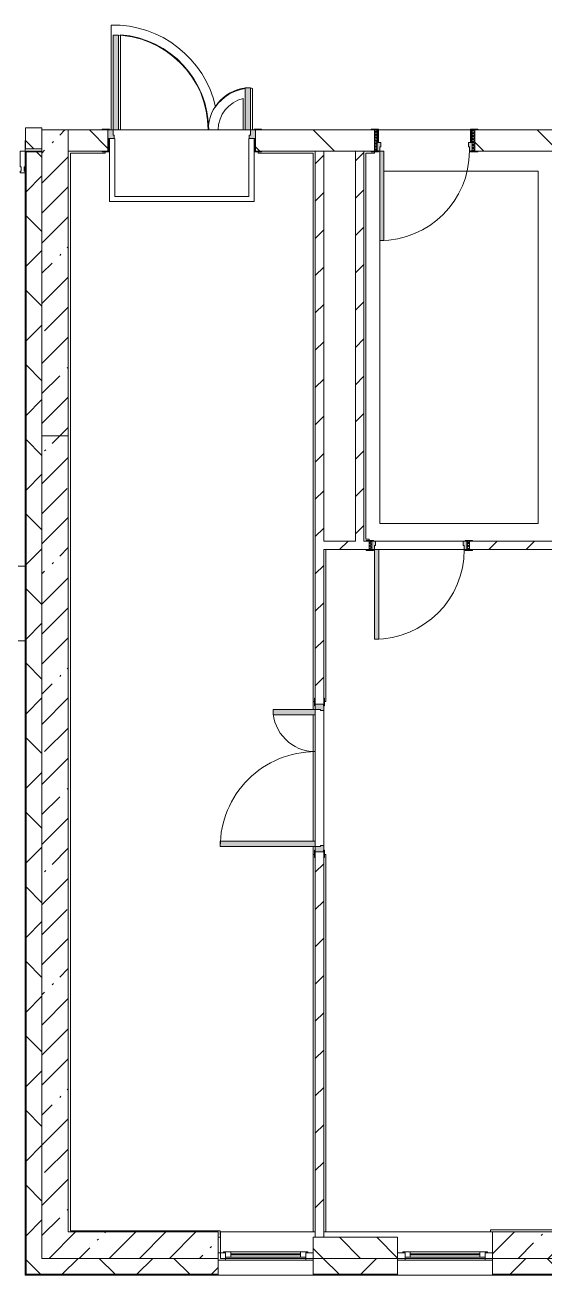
# Model space of a CAD drawing. Header units: millimetres. Extents: x 2623 to 211276, y -8553 to 29000.
# Drawn here: x 173467 to 178392, y -258 to 11595 of the extents above; entities that cross this region are included whole.
import ezdxf

# ---------------------------------------------------------------- set-up
doc = ezdxf.new("R2010")
doc.units = ezdxf.units.MM
doc.linetypes.add('200_ШТРИХ__ш1_п0_6_', pattern=[160, 100, -60])
for name, color, linetype, lineweight in [('A-DETL-2', 7, 'Continuous', 5), ('A-DETL-MBND-1', 7, '200_ШТРИХ__ш1_п0_6_', 9), ('A-GLAZ-1', 7, 'Continuous', 5), ('A-GLAZ-CWMG-1', 7, 'Continuous', 5), ('A-WALL', 7, 'Continuous', 9), ('A-WALL-3', 7, 'Continuous', 5), ('I-WALL-3', 7, 'Continuous', 5), ('S-COLS-2', 7, 'Continuous', 5)]:
    doc.layers.add(name, color=color, linetype=linetype, lineweight=lineweight)
for name, color, linetype, lineweight, true_color in [('A-DOOR-3', 7, 'Continuous', 5, 0xaaaaaa), ('A-DOOR-4', 7, 'Continuous', 5, 0xe2e2e2), ('A-DOOR-FRAM-3', 7, 'Continuous', 5, 0xe2e2e2), ('A-DOOR-FRAM-4', 7, 'Continuous', 5, 0xaaaaaa), ('A-FLOR-3', 7, 'Continuous', 5, 0xaaaaaa)]:
    doc.layers.add(name, color=color, linetype=linetype, lineweight=lineweight, true_color=true_color)
pattern_1 = [(45, (84266.1, 0), (-176.7767, 176.7767), [])]
pattern_2 = [(45, (84266.1, 0), (-353.5534, 353.5534), []), (135, (84266.1, 0), (-353.5534, -353.5534), [])]
pattern_3 = [(135, (84266.1, 0), (-353.5534, -353.5534), [])]
pattern_4 = [(45, (84266.1, 0), (-285.1231, 285.1231), []), (45, (84551.2, 0), (-285.1231, 285.1231), [504.031, -100.806, 16.764, -84.042])]

# ---------------------------------------------------------------- blocks, each defined once
blk = doc.blocks.new('110_Дверь_СКБ_2Ст - Д-5_п_ Из игровой в коридор-32215844-3_1_1_птичка')
at = {"layer": 'A-DOOR-4'}
for points in [[(-638, 40), (-588, 40), (-588, 940), (-638, 940)], [(612, 440), (612, 40), (662, 40), (662, 440)]]:
    blk.add_hatch(color=256, dxfattribs=at).paths.add_polyline_path(points)
h = blk.add_hatch(color=256, dxfattribs=at)
h.paths.add_polyline_path([(-688, 40), (-688, -40), (-628, -40), (-628, -10), (-638, -10), (-638, 40)])
h.paths.add_polyline_path([(652, -40), (712, -40), (712, 40), (662, 40), (662, -10), (652, -10)])
at = {"layer": 'A-DOOR-FRAM-3'}
for points in [[(-742, 40), (-672, 40), (-672, 48), (-742, 48)], [(698, 40), (768, 40), (768, 48), (698, 48)], [(-742, -48), (-672, -48), (-672, -40), (-742, -40)], [(698, -48), (768, -48), (768, -40), (698, -40)]]:
    blk.add_hatch(color=256, dxfattribs=at).paths.add_polyline_path(points)
at = {"layer": 'A-DOOR-3'}
for p, q in [((-638, 940), (-638, 40)), ((-588, 940), (-638, 940)), ((-588, 40), (-588, 940)), ((662, 440), (612, 440)), ((612, 440), (612, 40)), ((662, 40), (662, 440)), ((-638, 40), (-588, 40)), ((612, 40), (662, 40))]:
    blk.add_line(p, q, dxfattribs=at)
for centre, radius, start, end in [((-638, 40), 900, 0, 90), ((662, 40), 400, 90, 180)]:
    blk.add_arc(centre, radius, start, end, dxfattribs=at)
at = {"layer": 'A-DOOR-FRAM-4'}
for p, q in [((-672, 48), (-742, 48)), ((-742, 48), (-742, 40)), ((-742, 40), (-672, 40)), ((-638, 40), (-688, 40)), ((-688, 40), (-688, -40)), ((-672, 40), (-672, 48)), ((-638, -10), (-638, 40)), ((662, 40), (662, -10)), ((712, 40), (662, 40)), ((768, 48), (698, 48)), ((698, 48), (698, 40)), ((698, 40), (768, 40)), ((712, -40), (712, 40)), ((768, 40), (768, 48)), ((-672, -40), (-742, -40)), ((-742, -40), (-742, -48)), ((-742, -48), (-672, -48)), ((-688, -40), (-628, -40)), ((-672, -39), (-688, -39)), ((-688, -39), (-688, -40)), ((-688, -40), (-672, -40)), ((-672, -40), (-672, -39)), ((-672, -48), (-672, -40)), ((-628, -10), (-638, -10)), ((-628, -40), (-628, -10)), ((662, -10), (652, -10)), ((652, -10), (652, -40)), ((652, -40), (712, -40)), ((712, -39), (698, -39)), ((698, -39), (698, -40)), ((698, -40), (712, -40)), ((768, -40), (698, -40)), ((698, -40), (698, -48)), ((698, -48), (768, -48)), ((712, -40), (712, -39)), ((768, -48), (768, -40))]:
    blk.add_line(p, q, dxfattribs=at)
blk = doc.blocks.new('110_Дверь_СКБ_2Ст - Д-2а_п_ Из коридора на лестницу-32215207-3_1_1_птичка')
at = {"layer": 'A-DOOR-4'}
for points in [[(-587.5, 100), (-587.5, 1000), (-637.5, 1000), (-637.5, 100)], [(662.5, 100), (662.5, 500), (612.5, 500), (612.5, 100)], [(712.5, -100), (712.5, 20), (697.5, 20), (697.5, -100)]]:
    blk.add_hatch(color=256, dxfattribs=at).paths.add_polyline_path(points)
h = blk.add_hatch(color=256, dxfattribs=at)
h.paths.add_polyline_path([(687.9, 20), (712.5, 20), (712.5, 100), (662.5, 100), (662.5, 50), (652.5, 50), (652.5, 20)])
h.paths.add_polyline_path([(-627.5, 20), (-627.5, 50), (-637.5, 50), (-637.5, 100), (-687.5, 100), (-687.5, 20)])
at = {"layer": 'A-DOOR-FRAM-3'}
for points in [[(-672.5, 100), (-672.5, 108), (-742.5, 108), (-742.5, 100)], [(-672.5, -100), (-672.5, 20), (-687.5, 20), (-687.5, -100)], [(767.5, 100), (767.5, 108), (697.5, 108), (697.5, 100)], [(-672.5, -108), (-672.5, -100), (-742.5, -100), (-742.5, -108)], [(767.5, -108), (767.5, -100), (697.5, -100), (697.5, -108)]]:
    blk.add_hatch(color=256, dxfattribs=at).paths.add_polyline_path(points)
at = {"layer": 'A-DOOR-3'}
for p, q in [((-637.5, 1000), (-637.5, 100)), ((-587.5, 1000), (-637.5, 1000)), ((-587.5, 100), (-587.5, 1000)), ((662.5, 500), (612.5, 500)), ((612.5, 500), (612.5, 100)), ((662.5, 100), (662.5, 500)), ((-637.5, 100), (-587.5, 100)), ((612.5, 100), (662.5, 100))]:
    blk.add_line(p, q, dxfattribs=at)
for centre, radius, start, end in [((-637.5, 100), 900, 0, 90), ((662.5, 100), 400, 90, 180)]:
    blk.add_arc(centre, radius, start, end, dxfattribs=at)
at = {"layer": 'A-DOOR-FRAM-4'}
for p, q in [((-672.5, 108), (-742.5, 108)), ((-742.5, 108), (-742.5, 100)), ((-742.5, 100), (-672.5, 100)), ((-637.5, 100), (-687.5, 100)), ((-687.5, 100), (-687.5, 20)), ((-687.5, 20), (-627.5, 20)), ((-672.5, 20), (-687.5, 20)), ((-687.5, 20), (-687.5, -100)), ((-672.5, 100), (-672.5, 108)), ((-672.5, -100), (-672.5, 20)), ((-637.5, 50), (-637.5, 100)), ((-627.5, 50), (-637.5, 50)), ((-627.5, 20), (-627.5, 50)), ((662.5, 50), (652.5, 50)), ((652.5, 50), (652.5, 20)), ((652.5, 20), (712.5, 20)), ((662.5, 100), (662.5, 50)), ((712.5, 100), (662.5, 100)), ((767.5, 108), (697.5, 108)), ((697.5, 108), (697.5, 100)), ((697.5, 100), (767.5, 100)), ((712.5, 20), (697.5, 20)), ((697.5, 20), (697.5, -100)), ((712.5, 20), (712.5, 100)), ((712.5, -100), (712.5, 20)), ((767.5, 100), (767.5, 108)), ((-672.5, -100), (-742.5, -100)), ((-742.5, -100), (-742.5, -108)), ((-742.5, -108), (-672.5, -108)), ((-687.5, -100), (-672.5, -100)), ((-672.5, -108), (-672.5, -100)), ((697.5, -100), (712.5, -100)), ((767.5, -100), (697.5, -100)), ((697.5, -100), (697.5, -108)), ((697.5, -108), (767.5, -108)), ((767.5, -108), (767.5, -100))]:
    blk.add_line(p, q, dxfattribs=at)
blk = doc.blocks.new('BSC_Колонна _Прямоугольная - 250х900-V87-3_1_1_птичка')
at = {"layer": 'S-COLS-2'}
h = blk.add_hatch(dxfattribs=at)
h.set_pattern_fill('FP_96', color=256, style=0, pattern_type=2)
h.set_pattern_definition([(45, (-94080, -25), (-285.1231, 285.1231), []), (45, (-93794.88, -25), (-285.1231, 285.1231), [504.031, -100.806, 16.764, -84.042])])
h.paths.add_polyline_path([(450, -125), (450, 125), (-450, 125), (-450, -125), (77, -125)])
for p, q in [((450, 125), (-450, 125)), ((-450, 125), (-450, -125)), ((450, -125), (450, 125)), ((-450, -125), (450, -125))]:
    blk.add_line(p, q, dxfattribs=at)
blk = doc.blocks.new('120_Окно_СКБ_1Ст - 120_Окно_СКБ_1Ст 900х2500_h_ с форточкой-V89-3_1_1_птичка')
at = {"layer": 'A-GLAZ-1'}
for p, q in [((-450, -127), (-450, -57)), ((-450, -57), (-380, -57)), ((450, -57), (-450, -57)), ((-380, -57), (-380, -127)), ((380, -87), (-380, -87)), ((-380, -87), (-380, -127)), ((-330, -137), (-330, -87)), ((-330, -107), (330, -107)), ((330, -117), (-330, -117)), ((330, -137), (330, -87)), ((380, -127), (380, -57)), ((380, -57), (450, -57)), ((380, -127), (380, -87)), ((450, -57), (450, -127)), ((-380, -127), (-450, -127)), ((-450, -127), (-400, -127)), ((-380, -127), (-400, -127)), ((-400, -127), (-400, -137)), ((-400, -137), (400, -137)), ((400, -137), (-400, -137)), ((450, -127), (380, -127)), ((400, -127), (380, -127)), ((400, -127), (450, -127)), ((400, -137), (400, -127))]:
    blk.add_line(p, q, dxfattribs=at)
blk = doc.blocks.new('120_Окно_СКБ_1Ст - 120_Окно_СКБ_1Ст 900х2500_h_ с форточкой-22876038-3_1_1_птичка')
at = {"layer": 'A-GLAZ-1'}
for p, q in [((-450, -127), (-450, -57)), ((-450, -57), (-380, -57)), ((450, -57), (-450, -57)), ((-380, -57), (-380, -127)), ((380, -87), (-380, -87)), ((-380, -87), (-380, -127)), ((-330, -137), (-330, -87)), ((-330, -107), (330, -107)), ((330, -117), (-330, -117)), ((330, -137), (330, -87)), ((380, -127), (380, -57)), ((380, -57), (450, -57)), ((380, -127), (380, -87)), ((450, -57), (450, -127)), ((-380, -127), (-450, -127)), ((-450, -127), (-400, -127)), ((-380, -127), (-400, -127)), ((-400, -127), (-400, -137)), ((-400, -137), (400, -137)), ((400, -137), (-400, -137)), ((450, -127), (380, -127)), ((400, -127), (380, -127)), ((400, -127), (450, -127)), ((400, -137), (400, -127))]:
    blk.add_line(p, q, dxfattribs=at)
blk = doc.blocks.new('110_Дверь_СКБ_1Ст_Внутренняя1 - Д-8 950x2100h_охрана-V60-3_1_1_птичка')
at = {"layer": 'A-DOOR-3'}
h = blk.add_hatch(dxfattribs=at)
h.set_pattern_fill('FP_18', color=256, style=0, pattern_type=2)
h.set_pattern_definition([(135, (1826.41, 164.685), (-14.14214, -14.14214), []), (225, (1826.41, 164.685), (14.14214, -14.14214), [])])
h.paths.add_polyline_path([(487.5, 100), (462.5, 100), (462.5, -100), (487.5, -100), (487.5, -34.8)])
at = {"layer": 'A-DOOR-4'}
h = blk.add_hatch(color=256, dxfattribs=at)
h.paths.add_polyline_path([(437.5, 100), (437.5, 60), (427.5, 60), (427.5, 20), (462.5, 20), (462.5, 100)])
h.paths.add_polyline_path([(-412.5, 100), (-437.5, 100), (-437.5, 20), (-402.5, 20), (-402.5, 60), (-412.5, 60)])
at = {"layer": 'A-DOOR-FRAM-3'}
for points in [[(397.5, 950), (397.5, 100), (437.5, 100), (437.5, 950)], [(-492.5, 108), (-492.5, 100), (-422.5, 100), (-422.5, 108)], [(-422.5, 20), (-437.5, 20), (-437.5, -100), (-422.5, -100), (-422.5, -34.8)], [(517.5, 108), (447.5, 108), (447.5, 100), (517.5, 100)], [(462.5, 20), (447.5, 20), (447.5, -100), (462.5, -100), (462.5, -34.8)], [(-492.5, -100), (-492.5, -108), (-422.5, -108), (-422.5, -100)], [(447.5, -100), (447.5, -108), (517.5, -108), (517.5, -100)]]:
    blk.add_hatch(color=256, dxfattribs=at).paths.add_polyline_path(points)
at = {"layer": 'A-DOOR-FRAM-4'}
h = blk.add_hatch(dxfattribs=at)
h.set_pattern_fill('FP_19', color=256, style=0, pattern_type=2)
h.set_pattern_definition([(45, (-296.384, 164.685), (-14.1421, 14.1421), []), (135, (-296.384, 164.685), (-14.1421, -14.1421), [])])
h.paths.add_polyline_path([(-437.5, 100), (-462.5, 100), (-462.5, -100), (-437.5, -100), (-437.5, -34.8)])
at = {"layer": 'A-DOOR-3'}
for p, q in [((437.5, 950), (397.5, 950)), ((397.5, 950), (397.5, 100)), ((437.5, 100), (437.5, 950)), ((397.5, 100), (437.5, 100))]:
    blk.add_line(p, q, dxfattribs=at)
blk.add_arc((437.5, 100), 850, 90, 180, dxfattribs=at)
at = {"layer": 'A-DOOR-FRAM-4'}
for p, q in [((-422.5, 108), (-492.5, 108)), ((-492.5, 108), (-492.5, 100)), ((-492.5, 100), (-422.5, 100)), ((-437.5, 100), (-462.5, 100)), ((-462.5, 100), (-462.5, -100)), ((-412.5, 100), (-437.5, 100)), ((-437.5, 100), (-437.5, 20)), ((-437.5, -100), (-437.5, 100)), ((-422.5, 100), (-437.5, 100)), ((-437.5, 100), (-437.5, 99)), ((-437.5, 99), (-422.5, 99)), ((-437.5, 20), (-402.5, 20)), ((-422.5, 20), (-437.5, 20)), ((-437.5, 20), (-437.5, -100)), ((-422.5, 100), (-422.5, 108)), ((-422.5, 99), (-422.5, 100)), ((-422.5, -100), (-422.5, 20)), ((-412.5, 60), (-412.5, 100)), ((-402.5, 60), (-412.5, 60)), ((-402.5, 20), (-402.5, 60)), ((437.5, 60), (427.5, 60)), ((427.5, 60), (427.5, 20)), ((427.5, 20), (462.5, 20)), ((437.5, 100), (437.5, 60)), ((462.5, 100), (437.5, 100)), ((517.5, 108), (447.5, 108)), ((447.5, 108), (447.5, 100)), ((462.5, 100), (447.5, 100)), ((447.5, 100), (447.5, 99)), ((447.5, 100), (517.5, 100)), ((447.5, 99), (462.5, 99)), ((462.5, 20), (447.5, 20)), ((447.5, 20), (447.5, -100)), ((462.5, 20), (462.5, 100)), ((487.5, 100), (462.5, 100)), ((462.5, 100), (462.5, -100)), ((462.5, 99), (462.5, 100)), ((462.5, -100), (462.5, 20)), ((487.5, -100), (487.5, 100)), ((517.5, 100), (517.5, 108)), ((-422.5, -100), (-492.5, -100)), ((-492.5, -100), (-492.5, -108)), ((-492.5, -108), (-422.5, -108)), ((-462.5, -100), (-437.5, -100)), ((-437.5, -100), (-422.5, -100)), ((-422.5, -108), (-422.5, -100)), ((447.5, -100), (462.5, -100)), ((517.5, -100), (447.5, -100)), ((447.5, -100), (447.5, -108)), ((447.5, -108), (517.5, -108)), ((462.5, -100), (487.5, -100)), ((517.5, -108), (517.5, -100))]:
    blk.add_line(p, q, dxfattribs=at)
blk = doc.blocks.new('110_Дверь_СКБ_1Ст_Внутренняя1 - Д-8 950x2100h_охрана-V91-3_1_1_птичка')
at = {"layer": 'A-DOOR-3'}
h = blk.add_hatch(dxfattribs=at)
h.set_pattern_fill('FP_98', color=256, style=0, pattern_type=2)
h.set_pattern_definition([(135, (1826.41, 104.685), (-14.14214, -14.14214), []), (225, (1826.41, 104.685), (14.14214, -14.14214), [])])
h.paths.add_polyline_path([(487, 40), (462, 40), (462, -40), (487, -40)])
at = {"layer": 'A-DOOR-4'}
h = blk.add_hatch(color=256, dxfattribs=at)
h.paths.add_polyline_path([(437, 40), (437, 0), (427, 0), (427, -40), (462, -40), (462, 40)])
h.paths.add_polyline_path([(-413, 40), (-438, 40), (-438, -40), (-403, -40), (-403, 0), (-413, 0)])
at = {"layer": 'A-DOOR-FRAM-3'}
for points in [[(397, 890), (397, 40), (437, 40), (437, 890)], [(-493, 48), (-493, 40), (-423, 40), (-423, 48)], [(517, 48), (447, 48), (447, 40), (517, 40)], [(-423, -40), (-493, -40), (-493, -48), (-423, -48)], [(447, -40), (447, -48), (517, -48), (517, -40)]]:
    blk.add_hatch(color=256, dxfattribs=at).paths.add_polyline_path(points)
at = {"layer": 'A-DOOR-FRAM-4'}
h = blk.add_hatch(dxfattribs=at)
h.set_pattern_fill('FP_99', color=256, style=0, pattern_type=2)
h.set_pattern_definition([(45, (-296.384, 104.685), (-14.1421, 14.1421), []), (135, (-296.384, 104.685), (-14.1421, -14.1421), [])])
h.paths.add_polyline_path([(-438, 40), (-463, 40), (-463, -40), (-438, -40)])
at = {"layer": 'A-DOOR-3'}
for p, q in [((437, 890), (397, 890)), ((397, 890), (397, 40)), ((437, 40), (437, 890)), ((397, 40), (437, 40))]:
    blk.add_line(p, q, dxfattribs=at)
blk.add_arc((437, 40), 850, 90, 180, dxfattribs=at)
at = {"layer": 'A-DOOR-FRAM-4'}
for p, q in [((-423, 48), (-493, 48)), ((-493, 48), (-493, 40)), ((-493, 40), (-423, 40)), ((-438, 40), (-463, 40)), ((-463, 40), (-463, -40)), ((-413, 40), (-438, 40)), ((-438, 40), (-438, -40)), ((-438, -40), (-438, 40)), ((-423, 40), (-438, 40)), ((-438, 40), (-438, 39)), ((-438, 39), (-423, 39)), ((-423, 40), (-423, 48)), ((-423, 39), (-423, 40)), ((-413, 0), (-413, 40)), ((-403, 0), (-413, 0)), ((-403, -40), (-403, 0)), ((437, 0), (427, 0)), ((427, 0), (427, -40)), ((437, 40), (437, 0)), ((462, 40), (437, 40)), ((517, 48), (447, 48)), ((447, 48), (447, 40)), ((462, 40), (447, 40)), ((447, 40), (447, 39)), ((447, 40), (517, 40)), ((447, 39), (462, 39)), ((462, -40), (462, 40)), ((487, 40), (462, 40)), ((462, 40), (462, -40)), ((462, 39), (462, 40)), ((487, -40), (487, 40)), ((517, 40), (517, 48)), ((-423, -40), (-493, -40)), ((-493, -40), (-493, -48)), ((-493, -48), (-423, -48)), ((-463, -40), (-438, -40)), ((-423, -39), (-438, -39)), ((-438, -39), (-438, -40)), ((-438, -40), (-403, -40)), ((-438, -40), (-423, -40)), ((-423, -40), (-423, -39)), ((-423, -48), (-423, -40)), ((427, -40), (462, -40)), ((462, -39), (447, -39)), ((447, -39), (447, -40)), ((447, -40), (462, -40)), ((517, -40), (447, -40)), ((447, -40), (447, -48)), ((447, -48), (517, -48)), ((462, -40), (462, -39)), ((462, -40), (487, -40)), ((517, -48), (517, -40))]:
    blk.add_line(p, q, dxfattribs=at)
blk = doc.blocks.new('Прямоугольный импост - Импост структурный с накладкой - 190мм-33184356-3_1_1_птичка')
at = {"layer": 'A-GLAZ-CWMG-1'}
for p, q in [((-50, 0), (-50, 17)), ((-50, 17), (0, 17)), ((-40, 0), (-50, 0)), ((-40, -40), (-40, 0)), ((0, 0), (-10, 0)), ((-10, 0), (-10, -40)), ((0, 17), (0, 0)), ((-50, -190), (-50, -40)), ((-50, -40), (-40, -40)), ((-10, -40), (0, -40)), ((0, -40), (0, -190)), ((0, -190), (-50, -190))]:
    blk.add_line(p, q, dxfattribs=at)
blk = doc.blocks.new('парапет9 - парапет-22867712-3_1_1_птичка')
at = {"layer": 'A-DETL-MBND-1'}
for p, q in [((89202, 7964), (84952, 7964)), ((84952, 7255), (89202, 7255))]:
    blk.add_line(p, q, dxfattribs=at)

msp = doc.modelspace()

# ---------------------------------------------------------------- hatches: boundary and pattern name
at = {"layer": 'A-WALL-3'}
h = msp.add_hatch(dxfattribs=at)
h.set_pattern_fill('FP_71', color=256, style=0, pattern_type=2)
h.set_pattern_definition(pattern_2)
h.paths.add_polyline_path([(173476.1, -100), (173626.1, -100), (173626.1, 10392), (173476.1, 10392), (173476.1, 1965.8)])
h = msp.add_hatch(dxfattribs=at)
h.set_pattern_fill('FP_69', color=256, style=0, pattern_type=2)
h.set_pattern_definition([(135, (84266.1, 0), (-176.7767, -176.7767), [])])
h.paths.add_polyline_path([(205396.1, -100), (205696.1, -100), (205696.1, 100), (205396.1, 100)])
h.paths.add_polyline_path([(195896.1, -100), (195896.1, 100), (194996.1, 100), (194996.1, -100), (195202.8, -100)])
h.paths.add_polyline_path([(193338.4, -100), (194096.1, -100), (194096.1, 100), (193196.1, 100), (193196.1, -100)])
h.paths.add_polyline_path([(203596.1, -100), (203592.7, 100), (203096.1, 100), (203096.1, -100), (203592.7, -100)])
h.paths.add_polyline_path([(197696.1, -100), (197946.1, -100), (197946.1, 100), (197696.1, 100)])
h.paths.add_polyline_path([(200246.1, -100), (201296.1, -100), (201296.1, 100), (200246.1, 100)])
h.paths.add_polyline_path([(186896.1, -100), (187146.1, -100), (187146.1, 100), (186896.1, 100)])
h.paths.add_polyline_path([(189446.1, -100), (190496.1, -100), (190496.1, 100), (189446.1, 100)])
h.paths.add_polyline_path([(185996.1, -100), (185996.1, 100), (185096.1, 100), (185096.1, -100), (185880.8, -100)])
h.paths.add_polyline_path([(178796.1, -100), (179046.1, -100), (179046.1, 100), (178796.1, 100), (178796.1, 56.5)])
h.paths.add_polyline_path([(181346.1, -100), (182396.1, -100), (182396.1, 100), (181346.1, 100)])
h.paths.add_polyline_path([(176196.1, -100), (176996.1, -100), (176996.1, 100), (176196.1, 100)])
h = msp.add_hatch(dxfattribs=at)
h.set_pattern_fill('FP_71', color=256, style=0, pattern_type=2)
h.set_pattern_definition(pattern_2)
h.paths.add_polyline_path([(208253.7, -250), (209346.1, -250), (209346.1, -100), (207996.1, -100), (207996.1, -250)])
h.paths.add_polyline_path([(204524.9, -250), (205696.1, -250), (205696.1, -100), (204496.1, -100), (204496.1, -250)])
h.paths.add_polyline_path([(194096.1, -250), (194096.1, -100), (193196.1, -100), (193196.1, -250), (193338.4, -250)])
h.paths.add_polyline_path([(192296.1, -250), (192296.1, -100), (191396.1, -100), (191396.1, -250), (191474, -250)])
h.paths.add_polyline_path([(194996.1, -250), (195896.1, -250), (195896.1, -100), (194996.1, -100)])
h.paths.add_polyline_path([(203596.1, -250), (203592.7, -100), (202196.1, -100), (202196.1, -250), (203592.7, -250)])
h.paths.add_polyline_path([(196796.1, -250), (197946.1, -250), (197946.1, -100), (196796.1, -100)])
h.paths.add_polyline_path([(200246.1, -250), (201296.1, -250), (201296.1, -100), (200246.1, -100)])
h.paths.add_polyline_path([(184196.1, -250), (184196.1, -100), (183296.1, -100), (183296.1, -250), (184016.4, -250)])
h.paths.add_polyline_path([(189609.6, -250), (190496.1, -250), (190496.1, -100), (189446.1, -100), (189446.1, -250)])
h.paths.add_polyline_path([(178796.1, -250), (179046.1, -250), (179046.1, -100), (177896.1, -100), (177896.1, -250), (178423.1, -250)])
h.paths.add_polyline_path([(185096.1, -250), (187146.1, -250), (187146.1, -100), (185096.1, -100)])
h.paths.add_polyline_path([(182396.1, -250), (182396.1, -100), (181346.1, -100), (181346.1, -250), (182152, -250)])
h.paths.add_polyline_path([(176558.7, -250), (176996.1, -250), (176996.1, -100), (176196.1, -100), (176196.1, -250)])
h.paths.add_polyline_path([(175296.1, -250), (175296.1, -100), (173476.1, -100), (173476.1, -250), (175160.4, -250)])
at = {"layer": 'I-WALL-3'}
h = msp.add_hatch(dxfattribs=at)
h.set_pattern_fill('FP_70', color=256, style=0, pattern_type=2)
h.set_pattern_definition(pattern_3)
h.paths.add_polyline_path([(173626.1, 10420), (173626.1, 10620), (173469.6, 10620), (173469.6, 10420)])
h = msp.add_hatch(dxfattribs=at)
h.set_pattern_fill('FP_67', color=256, style=0, pattern_type=2)
h.set_pattern_definition(pattern_4)
h.paths.add_polyline_path([(173626.1, 7700), (173876.1, 7700), (173876.1, 10600), (173626.1, 10600), (173626.1, 8907.2)])
h = msp.add_hatch(dxfattribs=at)
h.set_pattern_fill('FP_70', color=256, style=0, pattern_type=2)
h.set_pattern_definition(pattern_3)
h.paths.add_polyline_path([(189609.6, 10400), (191396.1, 10400), (191396.1, 10600), (189361.1, 10600), (189361.1, 10400), (189391.1, 10400)])
h.paths.add_polyline_path([(185880.8, 10400), (187911.1, 10400), (187911.1, 10600), (185876.1, 10600), (185876.1, 10400)])
h.paths.add_polyline_path([(174251.1, 10400), (174251.1, 10600), (173876.1, 10600), (173876.1, 10400), (174196.1, 10400)])
h.paths.add_polyline_path([(176216.1, 10400), (176776.1, 10400), (176776.1, 10600), (175651.1, 10600), (175651.1, 10400), (175706.1, 10400)])
h.paths.add_polyline_path([(178423.1, 10400), (178476.1, 10400), (178476.1, 10600), (177726.1, 10600), (177726.1, 10400), (177756.1, 10400)])
h = msp.add_hatch(dxfattribs=at)
h.set_pattern_fill('FP_72', color=256, style=0, pattern_type=2)
h.set_pattern_definition(pattern_1)
h.paths.add_polyline_path([(176296.1, 100), (176296.1, 3755), (176216.1, 3755), (176216.1, 100)])
h.paths.add_polyline_path([(176296.1, 5155), (176296.1, 10400), (176216.1, 10400), (176216.1, 5155), (176266.1, 5155)])
h = msp.add_hatch(dxfattribs=at)
h.set_pattern_fill('FP_72', color=256, style=0, pattern_type=2)
h.set_pattern_definition(pattern_1)
h.paths.add_polyline_path([(176676.1, 6700), (176676.1, 10400), (176596.1, 10400), (176596.1, 6700)])
h = msp.add_hatch(dxfattribs=at)
h.set_pattern_fill('FP_67', color=256, style=0, pattern_type=2)
h.set_pattern_definition(pattern_4)
h.paths.add_polyline_path([(173876.1, 100), (173876.1, 7700), (173626.1, 7700), (173626.1, 100)])
h = msp.add_hatch(dxfattribs=at)
h.set_pattern_fill('FP_72', color=256, style=0, pattern_type=2)
h.set_pattern_definition(pattern_1)
h.paths.add_polyline_path([(176296.1, 6620), (176726.1, 6620), (176726.1, 6700), (176296.1, 6700)])
h.paths.add_polyline_path([(178423.1, 6620), (178476.1, 6620), (178476.1, 6700), (177676.1, 6700), (177676.1, 6620), (177706.1, 6620)])
h = msp.add_hatch(dxfattribs=at)
h.set_pattern_fill('FP_67', color=256, style=0, pattern_type=2)
h.set_pattern_definition(pattern_4)
h.paths.add_polyline_path([(174694.3, -100), (175296.1, -100), (175296.1, 150), (173876.1, 150), (173876.1, 100), (173626.1, 100), (173626.1, -100)])

# ---------------------------------------------------------------- linework, layer by layer
at = {"layer": 'A-DETL-2'}
for p, q in [((176866.1, 10207.5), (178326.1, 10207.5)), ((178326.1, 10207.5), (178326.1, 6867.5)), ((176826.1, 6867.5), (176826.1, 9550)), ((178326.1, 6867.5), (176826.1, 6867.5))]:
    msp.add_line(p, q, dxfattribs=at)
at = {"layer": 'A-DETL-MBND-1'}
msp.add_line((173468.1, 10400), (173468.1, 10510), dxfattribs=at)
at = {"layer": 'A-FLOR-3'}
for p, q in [((174281.1, 11594.8), (174281.1, 10600)), ((174371.1, 10600), (174371.1, 11502.3)), ((175622.3, 10600), (175622.3, 10994.4)), ((175532.3, 10897.1), (175532.3, 10600)), ((174351.1, 10600), (174371.1, 10600)), ((174371.1, 10600), (175206.1, 10600)), ((175206.1, 10600), (174371.1, 10600)), ((175206.1, 10600), (175296.1, 10600)), ((175296.1, 10600), (175532.3, 10600)), ((175551.1, 10600), (175296.1, 10600)), ((176816.1, 10600), (177686.1, 10600)), ((177686.1, 10600), (176816.1, 10600)), ((174316.1, 9970), (174316.1, 10520)), ((175586.1, 10520), (175586.1, 9970)), ((174226.1, 10380), (173896.1, 10380)), ((173896.1, 10380), (173896.1, 160)), ((174226.1, 10392), (174226.1, 10380)), ((174266.1, 10392), (174266.1, 9920)), ((175636.1, 9920), (175636.1, 10392)), ((175676.1, 10380), (175676.1, 10392)), ((176196.1, 10380), (175676.1, 10380)), ((176196.1, 10380), (176196.1, 5105)), ((176776.1, 10380), (176696.1, 10380)), ((176696.1, 10380), (176696.1, 6720)), ((176776.1, 10392), (176776.1, 10380)), ((175586.1, 9970), (174316.1, 9970)), ((174266.1, 9920), (175636.1, 9920)), ((176696.1, 6720), (176726.1, 6720)), ((176726.1, 6720), (176726.1, 6708)), ((176316.1, 6620), (176316.1, 5180)), ((176208.1, 5180), (176196.1, 5180)), ((176316.1, 5180), (176304.1, 5180)), ((176196.1, 3855), (176196.1, 5055)), ((176196.1, 3805), (176196.1, 150)), ((176196.1, 3730), (176208.1, 3730)), ((176304.1, 3730), (176316.1, 3730)), ((176316.1, 3730), (176316.1, 150)), ((173896.1, 160), (175316.1, 160)), ((175316.1, 160), (175316.1, 120)), ((177875.6, 150), (177875.6, 170)), ((177875.6, 170), (178815.6, 170))]:
    msp.add_line(p, q, dxfattribs=at)
for centre, radius, start, end in [((174301.1, 10600), 995, 12.67054, 91.1511), ((174301.1, 10600), 905, 0, 85.56313), ((175601.1, 10600), 395, 97.27853, 146.45952), ((175601.1, 10600), 395, 86.92799, 90.00404), ((175601.1, 10600), 305, 103.0427, 180)]:
    msp.add_arc(centre, radius, start, end, dxfattribs=at)
at = {"layer": 'A-WALL'}
for p, q in [((173876.1, 10400), (173876.1, 10600)), ((173473.1, 10395), (173473.1, -253)), ((173626.1, 10395), (173473.1, 10395)), ((173476.1, 10392), (173476.1, -250)), ((173626.1, 10392), (173476.1, 10392)), ((176296.1, 10400), (176216.1, 10400)), ((176676.1, 10400), (176596.1, 10400)), ((176216.1, 100), (176296.1, 100)), ((176196.1, -100), (176996.1, -100)), ((176996.1, -100), (176196.1, -100)), ((173473.1, -253), (175296.1, -253)), ((173476.1, -250), (175296.1, -250)), ((176196.1, -250), (176996.1, -250)), ((176196.1, -253), (176996.1, -253)), ((177896.1, -250), (179046.1, -250)), ((177896.1, -253), (179046.1, -253))]:
    msp.add_line(p, q, dxfattribs=at)
at = {"layer": 'A-WALL-3'}
for p, q in [((173626.1, 10400), (173468.1, 10400)), ((173468.1, 10400), (173468.1, -258)), ((175296.1, 100), (175316.6, 100)), ((176216.1, 100), (176196.1, 100)), ((176196.1, 100), (176196.1, -258)), ((176996.1, 100), (176296.1, 100)), ((176996.1, -258), (176996.1, 100)), ((175296.1, -100), (173626.1, -100)), ((175296.1, -258), (175296.1, -100)), ((175316.6, -100), (175316.6, -100)), ((175316.6, -100), (176196.1, -100)), ((176996.1, -100), (177896.1, -100)), ((177896.1, -100), (177896.1, -258)), ((173468.1, -258), (176996.1, -258)), ((176996.1, -258), (190496.1, -258))]:
    msp.add_line(p, q, dxfattribs=at)
at = {"layer": 'I-WALL-3'}
for p, q in [((173626.1, 10620), (173469.6, 10620)), ((173469.6, 10620), (173469.6, 10420)), ((173626.1, 10420), (173626.1, 10620)), ((174196.1, 10600), (173626.1, 10600)), ((173626.1, 10600), (173626.1, 10400)), ((176746.1, 10600), (175706.1, 10600)), ((182766.1, 10600), (177756.1, 10600)), ((173469.6, 10420), (173626.1, 10420)), ((173626.1, 10400), (173626.1, -100)), ((173876.1, 10400), (174196.1, 10400)), ((173876.1, 150), (173876.1, 10400)), ((175706.1, 10400), (176216.1, 10400)), ((176216.1, 10400), (176216.1, 5210)), ((176296.1, 6700), (176296.1, 10400)), ((176296.1, 10400), (176596.1, 10400)), ((176596.1, 10400), (176596.1, 6700)), ((176676.1, 6700), (176676.1, 10400)), ((176676.1, 10400), (176746.1, 10400)), ((177756.1, 10400), (178476.1, 10400)), ((173626.1, 7700), (173876.1, 7700)), ((176596.1, 6700), (176296.1, 6700)), ((176696.1, 6700), (176676.1, 6700)), ((176786.1, 6700), (177616.1, 6700)), ((178476.1, 6700), (177706.1, 6700)), ((176296.1, 6620), (176696.1, 6620)), ((176296.1, 5210), (176296.1, 6620)), ((177626.1, 6620), (176816.1, 6620)), ((177706.1, 6620), (178476.1, 6620)), ((176216.1, 3855), (176216.1, 5055)), ((176296.1, 5095), (176296.1, 3815)), ((176216.1, 3700), (176216.1, 100)), ((176296.1, 100), (176296.1, 3700)), ((175296.1, 150), (173876.1, 150)), ((175296.1, -100), (175296.1, 150)), ((175316.6, 150), (176216.1, 150)), ((175316.6, -100), (175316.6, 150)), ((176296.1, 150), (177896.1, 150)), ((173626.1, -100), (175296.1, -100))]:
    msp.add_line(p, q, dxfattribs=at)

# ---------------------------------------------------------------- block references
at = {"layer": 'A-DETL-MBND-1'}
msp.add_blockref('парапет9 - парапет-22867712-3_1_1_птичка', (84266.1, -1500), dxfattribs=at)
at = {"layer": 'A-DOOR-3'}
msp.add_blockref('110_Дверь_СКБ_2Ст - Д-2а_п_ Из коридора на лестницу-32215207-3_1_1_птичка', (174938.6, 10500), dxfattribs=at)
for name, p, rotation in [('110_Дверь_СКБ_1Ст_Внутренняя1 - Д-8 950x2100h_охрана-V60-3_1_1_птичка', (177263.6, 10500), 180), ('110_Дверь_СКБ_1Ст_Внутренняя1 - Д-8 950x2100h_охрана-V91-3_1_1_птичка', (177213.6, 6660), 180), ('110_Дверь_СКБ_2Ст - Д-5_п_ Из игровой в коридор-32215844-3_1_1_птичка', (176256.1, 4442.5), 89.99999999999991)]:
    msp.add_blockref(name, p, dxfattribs=dict(at, rotation=rotation))
at = {"layer": 'A-GLAZ-1', "rotation": 180}
for name, p in [('120_Окно_СКБ_1Ст - 120_Окно_СКБ_1Ст 900х2500_h_ с форточкой-V89-3_1_1_птичка', (175746.1, -175)), ('120_Окно_СКБ_1Ст - 120_Окно_СКБ_1Ст 900х2500_h_ с форточкой-22876038-3_1_1_птичка', (177446.1, -175))]:
    msp.add_blockref(name, p, dxfattribs=at)
at = {"layer": 'A-GLAZ-CWMG-1', "extrusion": (0, 0, -1), "rotation": 180}
msp.add_blockref('Прямоугольный импост - Импост структурный с накладкой - 190мм-33184356-3_1_1_птичка', (-173469.6, 10210), dxfattribs=at)
at = {"layer": 'S-COLS-2'}
msp.add_blockref('BSC_Колонна _Прямоугольная - 250х900-V87-3_1_1_птичка', (178346.1, 25), dxfattribs=at)

doc.saveas('drawing.dxf')
